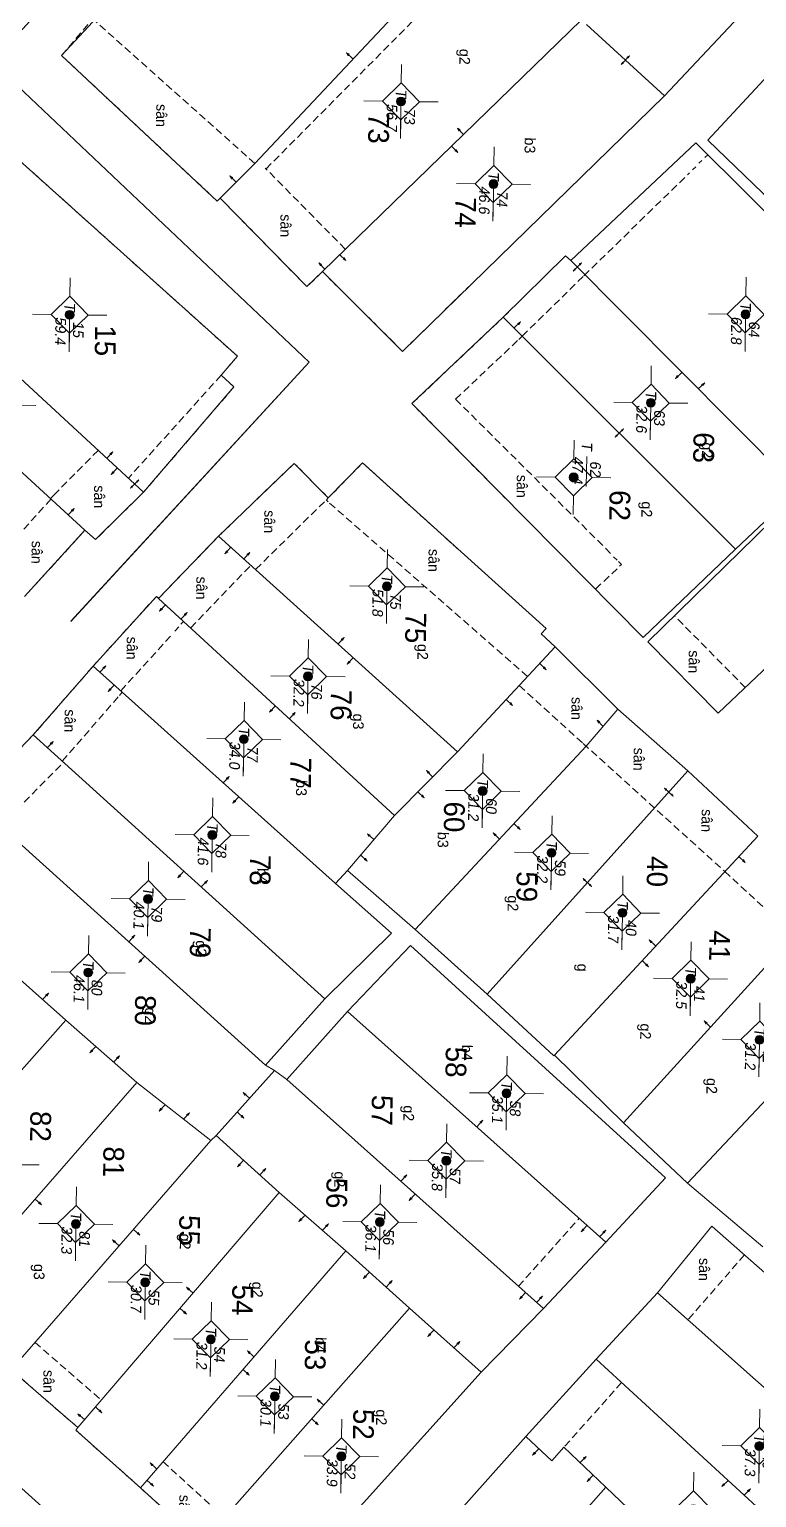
# Model space of a CAD drawing. Extents: x 601689 to 602595, y 1189742 to 1190763.
# Drawn here: x 602143.24 to 602167.77, y 1190524.76 to 1190574.29 of the extents above; entities that cross this region are included whole.
import ezdxf
from ezdxf.enums import TextEntityAlignment as Align

# ---------------------------------------------------------------- set-up
doc = ezdxf.new("R2010")
doc.units = 0
doc.header["$MEASUREMENT"] = 0
doc.linetypes.add('HIDDEN', pattern=[0.375, 0.25, -0.125])
for name, color, linetype in [('10', 250, 'Continuous'), ('11', 7, 'Continuous'), ('13', 7, 'Continuous'), ('14', 7, 'Continuous'), ('15', 7, 'Continuous'), ('16', 7, 'Continuous'), ('22', 7, 'Continuous'), ('53', 7, 'Continuous'), ('57', 7, 'Continuous')]:
    doc.layers.add(name, color=color, linetype=linetype)
doc.layers.get('0').off()
doc.styles.add('TXT', font='vnshx.shx')

# ---------------------------------------------------------------- blocks, each defined once
blk = doc.blocks.new('NH3R')
at = {"layer": '16', "color": 7, "linetype": 'Continuous', "lineweight": 0}
for p, q in [((0, 0), (0.297, -0.005)), ((0.297, -0.005), (0.186, 0.031)), ((0.297, -0.005), (0.189, -0.033))]:
    blk.add_line(p, q, dxfattribs=at)
blk = doc.blocks.new('NH3')
at = {"layer": '16', "color": 7, "linetype": 'Continuous', "lineweight": 0}
for p, q in [((-0.199, -0.002), (-0.113, 0.021)), ((0.197, -0.012), (0.107, 0.015)), ((-0.199, -0.002), (0.197, -0.012)), ((-0.199, -0.002), (-0.116, -0.035)), ((0.197, -0.012), (0.104, -0.027))]:
    blk.add_line(p, q, dxfattribs=at)
blk = doc.blocks.new('*M2219221922192219')
at = {"layer": '13', "color": 3, "linetype": 'Continuous', "lineweight": 0}
blk.add_line((602313.236, 1189829.083), (602314.256, 1189829.083), dxfattribs=at)
at = {"layer": '13', "color": 3, "linetype": 'Continuous', "lineweight": 0, "style": 'TXT', "oblique": 7.6055}
for s, p in [('46', (602313.386, 1189829.383)), ('37.3', (602313.236, 1189828.783))]:
    blk.add_text(s, height=0.36, dxfattribs=at).set_placement(p, align=Align.MIDDLE_LEFT)
blk.add_text('T', height=0.36, dxfattribs=at).set_placement((602313.039, 1189829.083), align=Align.MIDDLE_RIGHT)
blk = doc.blocks.new('*M2220222022202220')
at = {"layer": '13', "color": 3, "linetype": 'Continuous', "lineweight": 0}
blk.add_line((602299.534, 1189828.89), (602300.554, 1189828.89), dxfattribs=at)
at = {"layer": '13', "color": 3, "linetype": 'Continuous', "lineweight": 0, "style": 'TXT', "oblique": 7.6055}
blk.add_text('T', height=0.36, dxfattribs=at).set_placement((602299.337, 1189828.89), align=Align.MIDDLE_RIGHT)
for s, p in [('42', (602299.684, 1189829.19)), ('31.2', (602299.534, 1189828.59))]:
    blk.add_text(s, height=0.36, dxfattribs=at).set_placement(p, align=Align.MIDDLE_LEFT)
blk = doc.blocks.new('*M2223222322232223')
at = {"layer": '13', "color": 3, "linetype": 'Continuous', "lineweight": 0}
blk.add_line((602275.072, 1189828.065), (602276.092, 1189828.065), dxfattribs=at)
at = {"layer": '13', "color": 3, "linetype": 'Continuous', "lineweight": 0, "style": 'TXT', "oblique": 7.6055}
for s, p in [('64', (602275.222, 1189828.365)), ('62.8', (602275.072, 1189827.765))]:
    blk.add_text(s, height=0.36, dxfattribs=at).set_placement(p, align=Align.MIDDLE_LEFT)
blk.add_text('T', height=0.36, dxfattribs=at).set_placement((602274.875, 1189828.065), align=Align.MIDDLE_RIGHT)
blk = doc.blocks.new('*M2225222522252225')
at = {"layer": '13', "color": 3, "linetype": 'Continuous', "lineweight": 0}
blk.add_line((602297.506, 1189826.538), (602298.526, 1189826.538), dxfattribs=at)
at = {"layer": '13', "color": 3, "linetype": 'Continuous', "lineweight": 0, "style": 'TXT', "oblique": 7.6055}
for s, p in [('41', (602297.656, 1189826.838)), ('32.5', (602297.506, 1189826.238))]:
    blk.add_text(s, height=0.36, dxfattribs=at).set_placement(p, align=Align.MIDDLE_LEFT)
blk.add_text('T', height=0.36, dxfattribs=at).set_placement((602297.309, 1189826.538), align=Align.MIDDLE_RIGHT)
blk = doc.blocks.new('*M2228222822282228')
at = {"layer": '13', "color": 3, "linetype": 'Continuous', "lineweight": 0}
blk.add_line((602278.101, 1189824.913), (602279.121, 1189824.913), dxfattribs=at)
at = {"layer": '13', "color": 3, "linetype": 'Continuous', "lineweight": 0, "style": 'TXT', "oblique": 7.6055}
blk.add_text('T', height=0.36, dxfattribs=at).set_placement((602277.904, 1189824.913), align=Align.MIDDLE_RIGHT)
for s, p in [('63', (602278.251, 1189825.213)), ('32.6', (602278.101, 1189824.613))]:
    blk.add_text(s, height=0.36, dxfattribs=at).set_placement(p, align=Align.MIDDLE_LEFT)
blk = doc.blocks.new('*M2229222922292229')
at = {"layer": '13', "color": 3, "linetype": 'Continuous', "lineweight": 0}
blk.add_line((602295.316, 1189824.207), (602296.336, 1189824.207), dxfattribs=at)
at = {"layer": '13', "color": 3, "linetype": 'Continuous', "lineweight": 0, "style": 'TXT', "oblique": 7.6055}
for s, p in [('40', (602295.466, 1189824.507)), ('31.7', (602295.316, 1189823.907))]:
    blk.add_text(s, height=0.36, dxfattribs=at).set_placement(p, align=Align.MIDDLE_LEFT)
blk.add_text('T', height=0.36, dxfattribs=at).set_placement((602295.119, 1189824.207), align=Align.MIDDLE_RIGHT)
blk = doc.blocks.new('*M2232223222322232')
at = {"layer": '13', "color": 3, "linetype": 'Continuous', "lineweight": 0}
blk.add_line((602280.653, 1189822.35), (602281.673, 1189822.35), dxfattribs=at)
at = {"layer": '13', "color": 3, "linetype": 'Continuous', "lineweight": 0, "style": 'TXT', "oblique": 7.6055}
blk.add_text('T', height=0.36, dxfattribs=at).set_placement((602280.456, 1189822.35), align=Align.MIDDLE_RIGHT)
for s, p in [('62', (602280.803, 1189822.65)), ('47.4', (602280.653, 1189822.05))]:
    blk.add_text(s, height=0.36, dxfattribs=at).set_placement(p, align=Align.MIDDLE_LEFT)
blk = doc.blocks.new('*M2233223322332233')
at = {"layer": '13', "color": 3, "linetype": 'Continuous', "lineweight": 0}
blk.add_line((602293.329, 1189821.785), (602294.349, 1189821.785), dxfattribs=at)
at = {"layer": '13', "color": 3, "linetype": 'Continuous', "lineweight": 0, "style": 'TXT', "oblique": 7.6055}
for s, p in [('59', (602293.479, 1189822.085)), ('32.2', (602293.329, 1189821.485))]:
    blk.add_text(s, height=0.36, dxfattribs=at).set_placement(p, align=Align.MIDDLE_LEFT)
blk.add_text('T', height=0.36, dxfattribs=at).set_placement((602293.132, 1189821.785), align=Align.MIDDLE_RIGHT)
blk = doc.blocks.new('*M2235223522352235')
at = {"layer": '13', "color": 3, "linetype": 'Continuous', "lineweight": 0}
blk.add_line((602301.459, 1189820.387), (602302.479, 1189820.387), dxfattribs=at)
at = {"layer": '13', "color": 3, "linetype": 'Continuous', "lineweight": 0, "style": 'TXT', "oblique": 7.6055}
blk.add_text('T', height=0.36, dxfattribs=at).set_placement((602301.262, 1189820.387), align=Align.MIDDLE_RIGHT)
for s, p in [('58', (602301.609, 1189820.687)), ('35.1', (602301.459, 1189820.087))]:
    blk.add_text(s, height=0.36, dxfattribs=at).set_placement(p, align=Align.MIDDLE_LEFT)
blk = doc.blocks.new('*M2236223622362236')
at = {"layer": '13', "color": 3, "linetype": 'Continuous', "lineweight": 0}
blk.add_line((602270.799, 1189819.502), (602271.819, 1189819.502), dxfattribs=at)
at = {"layer": '13', "color": 3, "linetype": 'Continuous', "lineweight": 0, "style": 'TXT', "oblique": 7.6055}
blk.add_text('T', height=0.36, dxfattribs=at).set_placement((602270.602, 1189819.502), align=Align.MIDDLE_RIGHT)
for s, p in [('74', (602270.949, 1189819.802)), ('46.6', (602270.799, 1189819.202))]:
    blk.add_text(s, height=0.36, dxfattribs=at).set_placement(p, align=Align.MIDDLE_LEFT)
blk = doc.blocks.new('*M2237223722372237')
at = {"layer": '13', "color": 3, "linetype": 'Continuous', "lineweight": 0}
blk.add_line((602291.273, 1189819.433), (602292.293, 1189819.433), dxfattribs=at)
at = {"layer": '13', "color": 3, "linetype": 'Continuous', "lineweight": 0, "style": 'TXT', "oblique": 7.6055}
blk.add_text('T', height=0.36, dxfattribs=at).set_placement((602291.076, 1189819.433), align=Align.MIDDLE_RIGHT)
for s, p in [('60', (602291.423, 1189819.733)), ('31.2', (602291.273, 1189819.133))]:
    blk.add_text(s, height=0.36, dxfattribs=at).set_placement(p, align=Align.MIDDLE_LEFT)
blk = doc.blocks.new('*M2241224122412241')
at = {"layer": '13', "color": 3, "linetype": 'Continuous', "lineweight": 0}
blk.add_line((602303.764, 1189818.389), (602304.784, 1189818.389), dxfattribs=at)
at = {"layer": '13', "color": 3, "linetype": 'Continuous', "lineweight": 0, "style": 'TXT', "oblique": 7.6055}
blk.add_text('T', height=0.36, dxfattribs=at).set_placement((602303.567, 1189818.389), align=Align.MIDDLE_RIGHT)
for s, p in [('57', (602303.914, 1189818.689)), ('35.8', (602303.764, 1189818.089))]:
    blk.add_text(s, height=0.36, dxfattribs=at).set_placement(p, align=Align.MIDDLE_LEFT)
blk = doc.blocks.new('*M2242224222422242')
at = {"layer": '13', "color": 3, "linetype": 'Continuous', "lineweight": 0}
blk.add_line((602268.06, 1189816.34), (602269.08, 1189816.34), dxfattribs=at)
at = {"layer": '13', "color": 3, "linetype": 'Continuous', "lineweight": 0, "style": 'TXT', "oblique": 7.6055}
for s, p in [('73', (602268.21, 1189816.64)), ('56.7', (602268.06, 1189816.04))]:
    blk.add_text(s, height=0.36, dxfattribs=at).set_placement(p, align=Align.MIDDLE_LEFT)
blk.add_text('T', height=0.36, dxfattribs=at).set_placement((602267.863, 1189816.34), align=Align.MIDDLE_RIGHT)
blk = doc.blocks.new('*M2243224322432243')
at = {"layer": '13', "color": 3, "linetype": 'Continuous', "lineweight": 0}
blk.add_line((602305.862, 1189816.176), (602306.882, 1189816.176), dxfattribs=at)
at = {"layer": '13', "color": 3, "linetype": 'Continuous', "lineweight": 0, "style": 'TXT', "oblique": 7.6055}
for s, p in [('56', (602306.012, 1189816.476)), ('36.1', (602305.862, 1189815.876))]:
    blk.add_text(s, height=0.36, dxfattribs=at).set_placement(p, align=Align.MIDDLE_LEFT)
blk.add_text('T', height=0.36, dxfattribs=at).set_placement((602305.665, 1189816.176), align=Align.MIDDLE_RIGHT)
blk = doc.blocks.new('*M2244224422442244')
at = {"layer": '13', "color": 3, "linetype": 'Continuous', "lineweight": 0}
blk.add_line((602284.423, 1189816.103), (602285.443, 1189816.103), dxfattribs=at)
at = {"layer": '13', "color": 3, "linetype": 'Continuous', "lineweight": 0, "style": 'TXT', "oblique": 7.6055}
for s, p in [('75', (602284.573, 1189816.403)), ('51.8', (602284.423, 1189815.803))]:
    blk.add_text(s, height=0.36, dxfattribs=at).set_placement(p, align=Align.MIDDLE_LEFT)
blk.add_text('T', height=0.36, dxfattribs=at).set_placement((602284.226, 1189816.103), align=Align.MIDDLE_RIGHT)
blk = doc.blocks.new('*M2245224522452245')
at = {"layer": '13', "color": 3, "linetype": 'Continuous', "lineweight": 0}
blk.add_line((602313.783, 1189814.992), (602314.803, 1189814.992), dxfattribs=at)
at = {"layer": '13', "color": 3, "linetype": 'Continuous', "lineweight": 0, "style": 'TXT', "oblique": 7.6055}
blk.add_text('T', height=0.36, dxfattribs=at).set_placement((602313.586, 1189814.992), align=Align.MIDDLE_RIGHT)
for s, p in [('52', (602313.933, 1189815.292)), ('33.9', (602313.783, 1189814.692))]:
    blk.add_text(s, height=0.36, dxfattribs=at).set_placement(p, align=Align.MIDDLE_LEFT)
blk = doc.blocks.new('*M2246224622462246')
at = {"layer": '13', "color": 3, "linetype": 'Continuous', "lineweight": 0}
blk.add_line((602287.496, 1189813.486), (602288.516, 1189813.486), dxfattribs=at)
at = {"layer": '13', "color": 3, "linetype": 'Continuous', "lineweight": 0, "style": 'TXT', "oblique": 7.6055}
blk.add_text('T', height=0.36, dxfattribs=at).set_placement((602287.299, 1189813.486), align=Align.MIDDLE_RIGHT)
for s, p in [('76', (602287.646, 1189813.786)), ('32.2', (602287.496, 1189813.186))]:
    blk.add_text(s, height=0.36, dxfattribs=at).set_placement(p, align=Align.MIDDLE_LEFT)
blk = doc.blocks.new('*M2247224722472247')
at = {"layer": '13', "color": 3, "linetype": 'Continuous', "lineweight": 0}
blk.add_line((602311.797, 1189812.721), (602312.817, 1189812.721), dxfattribs=at)
at = {"layer": '13', "color": 3, "linetype": 'Continuous', "lineweight": 0, "style": 'TXT', "oblique": 7.6055}
for s, p in [('53', (602311.947, 1189813.021)), ('30.1', (602311.797, 1189812.421))]:
    blk.add_text(s, height=0.36, dxfattribs=at).set_placement(p, align=Align.MIDDLE_LEFT)
blk.add_text('T', height=0.36, dxfattribs=at).set_placement((602311.6, 1189812.721), align=Align.MIDDLE_RIGHT)
blk = doc.blocks.new('*M2249224922492249')
at = {"layer": '13', "color": 3, "linetype": 'Continuous', "lineweight": 0}
blk.add_line((602289.645, 1189811.353), (602290.665, 1189811.353), dxfattribs=at)
at = {"layer": '13', "color": 3, "linetype": 'Continuous', "lineweight": 0, "style": 'TXT', "oblique": 7.6055}
for s, p in [('77', (602289.795, 1189811.653)), ('34.0', (602289.645, 1189811.053))]:
    blk.add_text(s, height=0.36, dxfattribs=at).set_placement(p, align=Align.MIDDLE_LEFT)
blk.add_text('T', height=0.36, dxfattribs=at).set_placement((602289.448, 1189811.353), align=Align.MIDDLE_RIGHT)
blk = doc.blocks.new('*M2250225022502250')
at = {"layer": '13', "color": 3, "linetype": 'Continuous', "lineweight": 0}
blk.add_line((602309.902, 1189810.534), (602310.922, 1189810.534), dxfattribs=at)
at = {"layer": '13', "color": 3, "linetype": 'Continuous', "lineweight": 0, "style": 'TXT', "oblique": 7.6055}
blk.add_text('T', height=0.36, dxfattribs=at).set_placement((602309.705, 1189810.534), align=Align.MIDDLE_RIGHT)
for s, p in [('54', (602310.052, 1189810.834)), ('31.2', (602309.902, 1189810.234))]:
    blk.add_text(s, height=0.36, dxfattribs=at).set_placement(p, align=Align.MIDDLE_LEFT)
blk = doc.blocks.new('*M2251225122512251')
at = {"layer": '13', "color": 3, "linetype": 'Continuous', "lineweight": 0}
blk.add_line((602292.892, 1189810.335), (602293.912, 1189810.335), dxfattribs=at)
at = {"layer": '13', "color": 3, "linetype": 'Continuous', "lineweight": 0, "style": 'TXT', "oblique": 7.6055}
for s, p in [('78', (602293.042, 1189810.635)), ('41.6', (602292.892, 1189810.035))]:
    blk.add_text(s, height=0.36, dxfattribs=at).set_placement(p, align=Align.MIDDLE_LEFT)
blk.add_text('T', height=0.36, dxfattribs=at).set_placement((602292.695, 1189810.335), align=Align.MIDDLE_RIGHT)
blk = doc.blocks.new('*M2252225222522252')
at = {"layer": '13', "color": 3, "linetype": 'Continuous', "lineweight": 0}
blk.add_line((602308.014, 1189808.293), (602309.034, 1189808.293), dxfattribs=at)
at = {"layer": '13', "color": 3, "linetype": 'Continuous', "lineweight": 0, "style": 'TXT', "oblique": 7.6055}
for s, p in [('55', (602308.164, 1189808.593)), ('30.7', (602308.014, 1189807.993))]:
    blk.add_text(s, height=0.36, dxfattribs=at).set_placement(p, align=Align.MIDDLE_LEFT)
blk.add_text('T', height=0.36, dxfattribs=at).set_placement((602307.817, 1189808.293), align=Align.MIDDLE_RIGHT)
blk = doc.blocks.new('*M2253225322532253')
at = {"layer": '13', "color": 3, "linetype": 'Continuous', "lineweight": 0}
blk.add_line((602295.083, 1189808.202), (602296.103, 1189808.202), dxfattribs=at)
at = {"layer": '13', "color": 3, "linetype": 'Continuous', "lineweight": 0, "style": 'TXT', "oblique": 7.6055}
for s, p in [('79', (602295.233, 1189808.502)), ('40.1', (602295.083, 1189807.902))]:
    blk.add_text(s, height=0.36, dxfattribs=at).set_placement(p, align=Align.MIDDLE_LEFT)
blk.add_text('T', height=0.36, dxfattribs=at).set_placement((602294.886, 1189808.202), align=Align.MIDDLE_RIGHT)
blk = doc.blocks.new('*M2254225422542254')
at = {"layer": '13', "color": 3, "linetype": 'Continuous', "lineweight": 0}
blk.add_line((602297.59, 1189806.219), (602298.61, 1189806.219), dxfattribs=at)
at = {"layer": '13', "color": 3, "linetype": 'Continuous', "lineweight": 0, "style": 'TXT', "oblique": 7.6055}
for s, p in [('80', (602297.74, 1189806.519)), ('46.1', (602297.59, 1189805.919))]:
    blk.add_text(s, height=0.36, dxfattribs=at).set_placement(p, align=Align.MIDDLE_LEFT)
blk.add_text('T', height=0.36, dxfattribs=at).set_placement((602297.393, 1189806.219), align=Align.MIDDLE_RIGHT)
blk = doc.blocks.new('*M2255225522552255')
at = {"layer": '13', "color": 3, "linetype": 'Continuous', "lineweight": 0}
blk.add_line((602306.076, 1189805.926), (602307.096, 1189805.926), dxfattribs=at)
at = {"layer": '13', "color": 3, "linetype": 'Continuous', "lineweight": 0, "style": 'TXT', "oblique": 7.6055}
for s, p in [('81', (602306.226, 1189806.226)), ('32.3', (602306.076, 1189805.626))]:
    blk.add_text(s, height=0.36, dxfattribs=at).set_placement(p, align=Align.MIDDLE_LEFT)
blk.add_text('T', height=0.36, dxfattribs=at).set_placement((602305.879, 1189805.926), align=Align.MIDDLE_RIGHT)
blk = doc.blocks.new('CENTRD')
at = {"layer": '11', "linetype": 'Continuous', "lineweight": 0}
h = blk.add_hatch(color=2, dxfattribs=at)
edge = h.paths.add_edge_path()
edge.add_arc((0, 0), 0.15, 0, 360)
at = {"layer": '11', "color": 2, "linetype": 'Continuous', "lineweight": 0}
for p, q in [((0, 1.25), (0, 0.625)), ((0, 0.625), (-0.625, 0)), ((0.625, 0), (0, 0.625)), ((-0.625, 0), (-1.25, 0)), ((-0.625, 0), (0, -0.625)), ((0, -0.625), (0.625, 0)), ((1.25, 0), (0.625, 0)), ((0, -0.625), (0, -1.25))]:
    blk.add_line(p, q, dxfattribs=at)
blk.add_circle((0, 0), 0.15, dxfattribs=at)
blk = doc.blocks.new('B')
at = {"color": 7, "linetype": 'Continuous', "lineweight": 0}
for p, q in [((0.8, 2.62), (0.801, 5.6)), ((0.62, 2.441), (0.96, 2.78)), ((0.62, -0.969), (0.96, -0.63)), ((0.8, -4.05), (0.8, -0.81))]:
    blk.add_line(p, q, dxfattribs=at)
for points in [[(0.801, 5.6), (0.53, 5.331), (0.8, 10.21), (1.04, 4.83), (0.801, 5.6)], [(0.8, -4.05), (0.531, -4.309), (0.53, -9.429)], [(0.8, -4.05), (1.04, -4.569), (1.04, -10.289)], [(0.53, -7.289), (0.8, -6.95), (1.04, -8.139)]]:
    blk.add_lwpolyline(points, dxfattribs=at)
for points in [[(0.801, 5.6), (0.8, 10.21), (1.04, 4.83)], [(0.8, -4.05), (0.8, -6.95), (1.04, -4.569), (1.04, -8.139)]]:
    blk.add_solid(points, dxfattribs=at)
at = {"color": 7, "linetype": 'Continuous', "lineweight": 0, "style": 'TXT'}
blk.add_text('B', height=1.815, rotation=360, dxfattribs=at).set_placement((0, 0))
blk = doc.blocks.new('*M2262226222622262')
at = {"layer": '13', "color": 3, "linetype": 'Continuous', "lineweight": 0}
blk.add_line((602275.417, 1189805.272), (602276.437, 1189805.272), dxfattribs=at)
at = {"layer": '13', "color": 3, "linetype": 'Continuous', "lineweight": 0, "style": 'TXT', "oblique": 7.6055}
for s, p in [('15', (602275.567, 1189805.572)), ('59.4', (602275.417, 1189804.972))]:
    blk.add_text(s, height=0.36, dxfattribs=at).set_placement(p, align=Align.MIDDLE_LEFT)
blk.add_text('T', height=0.36, dxfattribs=at).set_placement((602275.22, 1189805.272), align=Align.MIDDLE_RIGHT)

msp = doc.modelspace()

# ---------------------------------------------------------------- linework, layer by layer
at = {"layer": '10', "color": 7, "linetype": 'Continuous', "lineweight": 0}
for p, q in [((602153.124, 1190566.115), (602161.861, 1190574.606)), ((602164.666, 1190572.047), (602162.029, 1190574.453)), ((602161.499, 1190566.49), (602169.174, 1190558.764)), ((602147.092, 1190558.678), (602138.945, 1190566.19)), ((602145.115, 1190557.394), (602137.321, 1190564.531)), ((602159.224, 1190564.581), (602167.057, 1190556.754)), ((602167.057, 1190556.754), (602169.174, 1190558.764)), ((602145.115, 1190557.394), (602143.073, 1190555.153)), ((602149.621, 1190557.193), (602147.592, 1190555.09)), ((602149.621, 1190557.193), (602157.683, 1190549.922)), ((602147.592, 1190555.09), (602155.553, 1190547.771)), ((602160.971, 1190553.457), (602157.683, 1190549.922)), ((602160.971, 1190553.457), (602163.092, 1190551.358)), ((602145.391, 1190552.811), (602143.369, 1190550.488)), ((602145.391, 1190552.811), (602153.562, 1190545.478)), ((602163.092, 1190551.358), (602165.454, 1190549.275)), ((602143.369, 1190550.488), (602153.208, 1190541.582)), ((602157.683, 1190549.922), (602155.553, 1190547.771)), ((602165.454, 1190549.275), (602158.68, 1190541.748)), ((602165.454, 1190549.275), (602167.804, 1190547.073)), ((602141.348, 1190548.246), (602151.207, 1190539.35)), ((602155.553, 1190547.771), (602153.967, 1190545.912)), ((602160.952, 1190539.686), (602167.804, 1190547.073)), ((602153.967, 1190545.912), (602153.562, 1190545.478)), ((602156.25, 1190543.921), (602153.967, 1190545.912)), ((602170.135, 1190544.951), (602163.281, 1190537.404)), ((602156.25, 1190543.921), (602158.68, 1190541.748)), ((602142.214, 1190542.864), (602144.468, 1190540.872)), ((602165.433, 1190535.365), (602172.446, 1190542.829)), ((602153.208, 1190541.582), (602151.207, 1190539.35)), ((602151.92, 1190538.87), (602153.972, 1190541.162)), ((602162.686, 1190533.383), (602153.972, 1190541.162)), ((602137.774, 1190533.333), (602144.468, 1190540.872)), ((602144.468, 1190540.872), (602146.859, 1190538.76)), ((602163.281, 1190537.404), (602160.952, 1190539.686)), ((602151.505, 1190539.165), (602149.545, 1190536.973)), ((602151.207, 1190539.35), (602151.505, 1190539.165)), ((602151.505, 1190539.165), (602151.92, 1190538.87)), ((602146.859, 1190538.76), (602140.255, 1190531.19)), ((602149.362, 1190536.805), (602146.859, 1190538.76)), ((602160.575, 1190531.141), (602151.92, 1190538.87)), ((602163.281, 1190537.404), (602165.433, 1190535.365)), ((602142.626, 1190529.077), (602149.362, 1190536.805)), ((602149.545, 1190536.973), (602149.362, 1190536.805)), ((602151.668, 1190535.054), (602149.545, 1190536.973)), ((602165.433, 1190535.365), (602167.974, 1190533.22)), ((602144.869, 1190527.127), (602151.668, 1190535.054)), ((602153.912, 1190533.092), (602151.668, 1190535.054)), ((602162.686, 1190533.383), (602160.575, 1190531.141)), ((602146.982, 1190525.097), (602153.912, 1190533.092)), ((602156.055, 1190531.153), (602153.912, 1190533.092)), ((602162.352, 1190529.436), (602164.43, 1190531.674)), ((602164.43, 1190531.674), (602173.369, 1190523.714)), ((602149.046, 1190523.218), (602156.055, 1190531.153)), ((602158.476, 1190528.989), (602156.055, 1190531.153)), ((602160.575, 1190531.141), (602158.476, 1190528.989)), ((602159.985, 1190526.819), (602162.352, 1190529.436)), ((602162.352, 1190529.436), (602171.27, 1190521.244)), ((602144.869, 1190527.127), (602142.626, 1190529.077)), ((602149.046, 1190523.218), (602146.982, 1190525.097)), ((602155.734, 1190517.247), (602162.683, 1190525.112)), ((602162.683, 1190525.112), (602164.894, 1190523.011))]:
    msp.add_line(p, q, dxfattribs=at)
for points in [[(602171.827, 1190585.159), (602174.572, 1190582.582), (602164.666, 1190572.047)], [(602149.678, 1190568.592), (602149.576, 1190568.494), (602144.324, 1190573.406), (602152.931, 1190582.668)], [(602169.521, 1190567.28), (602166.126, 1190570.546), (602169.323, 1190574.003), (602169.254, 1190574.074), (602176.043, 1190581.232), (602179.508, 1190577.994)], [(602149.678, 1190568.592), (602150.844, 1190569.766), (602157.461, 1190576.816), (602158.257, 1190577.956)], [(602153.124, 1190566.115), (602155.827, 1190563.427), (602164.666, 1190572.047)], [(602161.499, 1190566.49), (602165.715, 1190570.462), (602169.216, 1190566.984)], [(602138.945, 1190566.19), (602142.589, 1190570.149), (602150.255, 1190563.264), (602149.706, 1190562.622), (602150.14, 1190562.226), (602147.092, 1190558.678)], [(602153.124, 1190566.115), (602152.598, 1190565.612), (602149.678, 1190568.592)], [(602159.224, 1190564.581), (602161.322, 1190566.653), (602161.499, 1190566.49)], [(602167.057, 1190556.754), (602163.945, 1190553.775), (602156.144, 1190561.663), (602159.224, 1190564.581)], [(602173.45, 1190562.776), (602164.104, 1190553.624), (602166.47, 1190551.221), (602176.126, 1190560.379)], [(602149.621, 1190557.193), (602152.175, 1190559.648), (602153.319, 1190558.482), (602154.476, 1190559.666), (602160.669, 1190554.081), (602160.497, 1190553.893), (602160.971, 1190553.457)], [(602147.092, 1190558.678), (602145.47, 1190557.079), (602145.115, 1190557.394)], [(602147.592, 1190555.09), (602147.524, 1190555.161), (602145.391, 1190552.811)], [(602163.092, 1190551.358), (602162.016, 1190550.112), (602156.25, 1190543.921)], [(602143.369, 1190550.488), (602141.279, 1190548.307), (602141.348, 1190548.246)], [(602153.562, 1190545.478), (602155.448, 1190543.802), (602153.208, 1190541.582)], [(602153.972, 1190541.162), (602156.092, 1190543.383), (602164.695, 1190535.545), (602162.686, 1190533.383)], [(602160.952, 1190539.686), (602160.932, 1190539.667), (602158.68, 1190541.748)], [(602164.43, 1190531.674), (602166.253, 1190533.923), (602175.285, 1190525.969), (602173.369, 1190523.714)], [(602158.476, 1190528.989), (602152.575, 1190522.44), (602151.477, 1190521.065), (602149.046, 1190523.218)], [(602144.869, 1190527.127), (602144.808, 1190527.036), (602146.982, 1190525.097)], [(602155.734, 1190517.247), (602153.314, 1190519.38), (602154.4, 1190520.545), (602159.985, 1190526.819)], [(602159.985, 1190526.819), (602160.865, 1190526.006), (602161.271, 1190526.461), (602162.683, 1190525.112)]]:
    msp.add_lwpolyline(points, dxfattribs=at)
at = {"layer": '14', "color": 6, "linetype": 'HIDDEN', "lineweight": 0}
for p, q in [((602150.844, 1190569.766), (602145.421, 1190574.601)), ((602151.221, 1190569.581), (602156.353, 1190574.751)), ((602165.825, 1190569.771), (602165.926, 1190569.869)), ((602166.027, 1190569.968), (602166.119, 1190570.057)), ((602153.894, 1190566.875), (602151.192, 1190569.611)), ((602161.943, 1190565.974), (602165.501, 1190569.445)), ((602165.602, 1190569.544), (602165.714, 1190569.652)), ((602159.864, 1190563.943), (602161.943, 1190565.974)), ((602159.744, 1190563.824), (602159.864, 1190563.943)), ((602157.615, 1190561.813), (602159.744, 1190563.824)), ((602149.706, 1190562.622), (602146.68, 1190559.263)), ((602157.615, 1190561.813), (602162.854, 1190556.601)), ((602145.561, 1190560.088), (602144.061, 1190558.579)), ((602146.68, 1190559.263), (602146.578, 1190559.154)), ((602143.969, 1190558.45), (602142.526, 1190556.84)), ((602144.061, 1190558.579), (602143.949, 1190558.46)), ((602153.269, 1190558.433), (602153.319, 1190558.482)), ((602150.876, 1190556.075), (602153.269, 1190558.433)), ((602153.317, 1190558.352), (602153.248, 1190558.413)), ((602160.038, 1190552.459), (602153.317, 1190558.352)), ((602162.943, 1190556.5), (602163.061, 1190556.388)), ((602148.679, 1190554.095), (602150.708, 1190556.208)), ((602162.338, 1190555.408), (602163.149, 1190556.177)), ((602167.393, 1190552.078), (602165.006, 1190554.501)), ((602148.148, 1190553.993), (602148.28, 1190554.131)), ((602148.351, 1190554.22), (602148.442, 1190554.319)), ((602146.32, 1190551.977), (602148.086, 1190553.914)), ((602159.763, 1190552.153), (602161.916, 1190550.203)), ((602144.347, 1190549.604), (602146.278, 1190551.818)), ((602146.278, 1190551.818), (602146.369, 1190551.926)), ((602161.916, 1190550.203), (602166.688, 1190545.888)), ((602142.278, 1190547.422), (602144.387, 1190549.564)), ((602159.735, 1190531.892), (602161.786, 1190534.185)), ((602167.36, 1190532.948), (602165.42, 1190530.725)), ((602143.429, 1190529.996), (602145.662, 1190528.055)), ((602163.211, 1190528.644), (602161.271, 1190526.461)), ((602147.744, 1190525.977), (602149.818, 1190524.088))]:
    msp.add_line(p, q, dxfattribs=at)
for points in [[(602163.149, 1190556.177), (602163.209, 1190556.236), (602163.11, 1190556.338)], [(602166.688, 1190545.888), (602169.028, 1190543.726), (602171.349, 1190541.594)]]:
    msp.add_lwpolyline(points, dxfattribs=at)
at = {"layer": '22', "color": 7, "linetype": 'HIDDEN', "lineweight": 0}
for p, q in [((602149.576, 1190568.494), (602144.324, 1190573.406)), ((602150.255, 1190563.264), (602142.589, 1190570.149)), ((602149.576, 1190568.494), (602149.678, 1190568.592)), ((602152.598, 1190565.612), (602149.678, 1190568.592)), ((602153.124, 1190566.115), (602152.598, 1190565.612)), ((602155.827, 1190563.427), (602153.124, 1190566.115)), ((602155.827, 1190563.427), (602158.351, 1190565.893)), ((602156.144, 1190561.663), (602159.224, 1190564.581)), ((602159.224, 1190564.581), (602159.396, 1190564.749)), ((602150.255, 1190563.264), (602149.706, 1190562.622)), ((602150.14, 1190562.226), (602149.706, 1190562.622)), ((602150.14, 1190562.226), (602147.092, 1190558.678)), ((602159.29, 1190558.479), (602156.144, 1190561.663)), ((602152.175, 1190559.648), (602149.621, 1190557.193)), ((602153.319, 1190558.482), (602152.175, 1190559.648)), ((602154.476, 1190559.666), (602153.319, 1190558.482)), ((602154.476, 1190559.666), (602157.725, 1190556.731)), ((602147.092, 1190558.678), (602145.47, 1190557.079)), ((602145.115, 1190557.394), (602143.073, 1190555.153)), ((602145.47, 1190557.079), (602145.115, 1190557.394)), ((602149.621, 1190557.193), (602147.603, 1190555.1)), ((602147.524, 1190555.161), (602145.391, 1190552.811)), ((602147.603, 1190555.1), (602147.524, 1190555.161)), ((602145.391, 1190552.811), (602143.369, 1190550.488)), ((602143.369, 1190550.488), (602141.279, 1190548.307)), ((602144.869, 1190527.127), (602142.626, 1190529.077)), ((602144.869, 1190527.127), (602144.808, 1190527.036)), ((602146.982, 1190525.097), (602144.808, 1190527.036)), ((602149.046, 1190523.218), (602146.982, 1190525.097))]:
    msp.add_line(p, q, dxfattribs=at)
msp.add_lwpolyline([(602144.324, 1190573.406), (602152.526, 1190583.044), (602162.341, 1190593.6)], dxfattribs=at)
at = {"layer": '57', "color": 172, "linetype": 'Continuous', "lineweight": 0}
for points in [[(602153.179, 1190585.485), (602141.981, 1190573.178), (602152.673, 1190563.061), (602144.632, 1190554.311)], [(602151.769, 1190583.924), (602141.981, 1190573.178), (602152.673, 1190563.061), (602144.642, 1190554.321)], [(602142.257, 1190551.813), (602129.132, 1190537.532), (602154.796, 1190514.439)], [(602133.679, 1190542.481), (602129.132, 1190537.532), (602154.796, 1190514.439)]]:
    msp.add_lwpolyline(points, dxfattribs=at)

# ---------------------------------------------------------------- block references
at = {"color": 7, "linetype": 'Continuous', "lineweight": 0, "rotation": 269.214199256255}
msp.add_blockref('B', (602156.067, 1190540.043), dxfattribs=at)
at = {"layer": '11', "color": 2, "linetype": 'Continuous', "lineweight": 0, "rotation": 269.1680420500809}
for p in [(602155.773, 1190571.856), (602158.895, 1190569.071), (602144.599, 1190564.66), (602167.395, 1190564.674), (602164.199, 1190561.692), (602142.207, 1190561.62), (602161.599, 1190559.177), (602155.298, 1190555.498), (602152.637, 1190552.463), (602150.473, 1190550.346), (602158.528, 1190548.6), (602149.408, 1190547.114), (602160.85, 1190546.511), (602147.243, 1190544.954), (602163.243, 1190544.489), (602145.224, 1190542.476), (602165.542, 1190542.265), (602167.864, 1190540.203), (602159.334, 1190538.402), (602142.316, 1190536.001), (602157.303, 1190536.126), (602144.808, 1190533.995), (602155.06, 1190534.06), (602147.147, 1190532.023), (602149.36, 1190530.103), (602151.519, 1190528.176), (602167.858, 1190526.5), (602153.761, 1190526.157), (602165.632, 1190524.368)]:
    msp.add_blockref('CENTRD', p, dxfattribs=at)
at = {"layer": '13', "color": 3, "linetype": 'Continuous', "lineweight": 0, "rotation": 269.1680420500809}
for name, p in [('*M2242224222422242', (-578790.27, 1810052.359)), ('*M2236223622362236', (-578790.27, 1810052.359)), ('*M2262226222622262', (-578790.27, 1810052.359)), ('*M2223222322232223', (-578790.27, 1810052.359)), ('*M2228222822282228', (-578790.27, 1810052.359)), ('*M2232223222322232', (-578789.829, 1810053.14)), ('*M2244224422442244', (-578790.27, 1810052.359)), ('*M2246224622462246', (-578790.27, 1810052.359)), ('*M2249224922492249', (-578790.27, 1810052.359)), ('*M2237223722372237', (-578790.27, 1810052.359)), ('*M2251225122512251', (-578790.27, 1810052.359)), ('*M2233223322332233', (-578790.27, 1810052.359)), ('*M2253225322532253', (-578790.27, 1810052.359)), ('*M2229222922292229', (-578790.27, 1810052.359)), ('*M2254225422542254', (-578790.27, 1810052.359)), ('*M2225222522252225', (-578790.27, 1810052.359)), ('*M2220222022202220', (-578790.27, 1810052.359)), ('*M2235223522352235', (-578790.27, 1810052.359)), ('*M2241224122412241', (-578790.27, 1810052.359)), ('*M2255225522552255', (-578790.27, 1810052.359)), ('*M2243224322432243', (-578790.27, 1810052.359)), ('*M2252225222522252', (-578790.27, 1810052.359)), ('*M2250225022502250', (-578790.27, 1810052.359)), ('*M2247224722472247', (-578790.27, 1810052.359)), ('*M2219221922192219', (-578790.27, 1810052.359)), ('*M2245224522452245', (-578790.27, 1810052.359))]:
    msp.add_blockref(name, p, dxfattribs=at)
at = {"layer": '16', "color": 7, "linetype": 'Continuous', "lineweight": 0}
for p, xscale, yscale, rotation in [((602154.152, 1190573.292), 1.000001027100203, 1.000001027100203, 136.8183286441179), ((602157.878, 1190570.74), 0.9999983716190568, 0.9999983716190568, 134.1387997902992), ((602157.472, 1190570.345), 1.000001027100203, 1.000001027100203, 316.8183286441179), ((602150.216, 1190569.135), 1.000001027100203, 1.000001027100203, 136.8183286441179), ((602153.205, 1190566.194), 0.9999983716190568, 0.9999983716190568, 134.1387997902992), ((602153.703, 1190566.697), 1.000001027100203, 1.000001027100203, 316.8183286441179), ((602159.588, 1190564.216), 0.9999988285799384, 0.9999988285799384, 44.32764831712427), ((602165.801, 1190562.161), 0.9999988285799384, 0.9999988285799384, 44.32764831712427), ((602144.551, 1190557.912), 1.00000106673873, 1.00000106673873, 47.51770778142407), ((602150.037, 1190556.817), 0.999997889840442, 0.999997889840442, 227.3759915296011), ((602150.471, 1190556.43), 0.9999982360388844, 0.9999982360388844, 47.94321355407329), ((602147.829, 1190554.876), 0.999997889840442, 0.999997889840442, 227.3759915296011), ((602148.354, 1190554.4), 0.9999982360388844, 0.9999982360388844, 47.94321355407329), ((602153.652, 1190553.557), 0.9999982360388844, 0.9999982360388844, 47.94321355407329), ((602154.166, 1190553.09), 0.999997889840442, 0.999997889840442, 227.3759915296011), ((602145.618, 1190552.607), 0.9999982360388844, 0.9999982360388844, 47.94321355407329), ((602160.453, 1190552.894), 0.999997965691641, 0.999997965691641, 317.0642600412951), ((602146.103, 1190552.17), 0.999997889840442, 0.999997889840442, 227.3759915296011), ((602159.326, 1190551.689), 0.999997965691641, 0.999997965691641, 317.0642600412951), ((602151.543, 1190551.466), 0.999997889840442, 0.999997889840442, 227.3759915296011), ((602152.007, 1190551.029), 0.9999982360388844, 0.9999982360388844, 47.94321355407329), ((602162.594, 1190550.775), 0.9999988962344608, 0.9999988962344608, 135.2800717434305), ((602143.844, 1190550.051), 0.9999982360388844, 0.9999982360388844, 47.94321355407329), ((602149.777, 1190548.87), 0.9999982360388844, 0.9999982360388844, 47.94321355407329), ((602156.841, 1190549.073), 0.9999988962344608, 0.9999988962344608, 135.2800717434305), ((602156.344, 1190548.57), 0.999997965691641, 0.999997965691641, 317.0642600412951), ((602150.302, 1190548.403), 0.999997889840442, 0.999997889840442, 227.3759915296011), ((602159.092, 1190546.972), 0.9999988962344608, 0.9999988962344608, 135.2800717434305), ((602159.58, 1190547.505), 0.999997965691641, 0.999997965691641, 317.0642600412951), ((602154.415, 1190546.436), 0.999997965691641, 0.999997965691641, 317.0642600412951), ((602148.447, 1190545.888), 0.999997889840442, 0.999997889840442, 227.3759915296011), ((602149.039, 1190545.36), 0.9999982360388844, 0.9999982360388844, 47.94321355407329), ((602146.594, 1190543.513), 0.9999982360388844, 0.9999982360388844, 47.94321355407329), ((602164.363, 1190543.369), 1.000002077509734, 1.000002077509734, 137.2250139117936), ((602147.137, 1190543.026), 0.999997889840442, 0.999997889840442, 227.3759915296011), ((602143.687, 1190541.563), 0.9999982360388844, 0.9999982360388844, 47.94321355407329), ((602166.216, 1190540.634), 1.000002077509734, 1.000002077509734, 137.2250139117936), ((602145.486, 1190539.978), 0.999997889840442, 0.999997889840442, 227.3759915296011), ((602146.078, 1190539.45), 0.9999982360388844, 0.9999982360388844, 47.94321355407329), ((602147.819, 1190538.016), 0.999997889840442, 0.999997889840442, 227.3759915296011), ((602148.442, 1190537.528), 0.9999982360388844, 0.9999982360388844, 47.94321355407329), ((602150.255, 1190537.762), 0.999997965691641, 0.999997965691641, 317.0642600412951), ((602150.463, 1190536.14), 0.999997889840442, 0.999997889840442, 227.3759915296011), ((602151.007, 1190535.652), 0.9999982360388844, 0.9999982360388844, 47.94321355407329), ((602143.425, 1190534.836), 1.000001319542707, 1.000001319542707, 318.9833858108129), ((602152.538, 1190534.291), 0.999997889840442, 0.999997889840442, 227.3759915296011), ((602146.751, 1190533.811), 1.000001478476222, 1.000001478476222, 318.3972804208792), ((602153.121, 1190533.783), 0.9999982360388844, 0.9999982360388844, 47.94321355407329), ((602146.263, 1190533.257), 1.000001478476222, 1.000001478476222, 138.3972804208792), ((602154.711, 1190532.371), 0.999997889840442, 0.999997889840442, 227.3759915296011), ((602148.761, 1190531.663), 1.000001478476222, 1.000001478476222, 138.3972804208792), ((602155.275, 1190531.864), 0.9999982360388844, 0.9999982360388844, 47.94321355407329), ((602148.315, 1190531.149), 1.000001478476222, 1.000001478476222, 318.3972804208792), ((602156.885, 1190530.411), 0.999997889840442, 0.999997889840442, 227.3759915296011), ((602150.812, 1190529.515), 1.000001478476222, 1.000001478476222, 138.3972804208792), ((602157.557, 1190529.813), 0.9999982360388844, 0.9999982360388844, 47.94321355407329), ((602150.436, 1190529.09), 1.000001478476222, 1.000001478476222, 318.3972804208792), ((602145.468, 1190527.828), 1.000001478476222, 1.000001478476222, 318.3972804208792), ((602153.17, 1190527.882), 1.000001478476222, 1.000001478476222, 138.3972804208792), ((602145.093, 1190527.393), 1.000001478476222, 1.000001478476222, 138.3972804208792), ((602152.763, 1190527.418), 1.000001478476222, 1.000001478476222, 318.3972804208792), ((602160.42, 1190526.413), 1.000001423832326, 1.000001423832326, 227.2629911150798), ((602147.53, 1190525.73), 1.000001478476222, 1.000001478476222, 138.3972804208792), ((602147.205, 1190525.354), 1.000001478476222, 1.000001478476222, 318.3972804208792), ((602162.258, 1190525.518), 0.999998186794166, 0.999998186794166, 226.4695554545173)]:
    msp.add_blockref('NH3R', p, dxfattribs=dict(at, xscale=xscale, yscale=yscale, rotation=rotation))
for name, p, rotation in [('NH3', (602163.343, 1190573.245), 227.6218453268485), ('NH3', (602161.726, 1190566.267), 225.0162865167149), ('NH3R', (602165.248, 1190562.718), 225.2049701709661), ('NH3', (602163.14, 1190560.667), 225.0162865167149), ('NH3R', (602145.848, 1190559.825), 47.31949122250485), ('NH3R', (602146.203, 1190559.49), 227.3194912225049), ('NH3', (602146.786, 1190558.961), 47.31949122250485), ('NH3', (602164.815, 1190548.563), 318.0180835942412), ('NH3R', (602154.861, 1190546.961), 139.5231979280078), ('NH3R', (602167.174, 1190546.391), 316.9412850264864), ('NH3', (602162.062, 1190545.511), 318.0180835942412), ('NH3R', (602163.906, 1190542.876), 316.9412850264864), ('NH3R', (602150.672, 1190538.227), 139.5231979280078), ('NH3R', (602158.329, 1190537.272), 48.24558053770163), ('NH3R', (602155.764, 1190535.437), 48.24558053770163), ('NH3R', (602156.248, 1190535), 228.2268566376017), ('NH3R', (602162.054, 1190533.951), 228.2268566376017), ('NH3R', (602162.479, 1190533.565), 48.24558053770163), ('NH3R', (602159.973, 1190531.679), 228.2268566376017), ('NH3R', (602160.348, 1190531.344), 48.24558053770163), ('NH3R', (602161.814, 1190525.943), 46.2900042897656), ('NH3R', (602166.806, 1190525.345), 226.5450796443423), ('NH3R', (602167.349, 1190524.848), 46.2900042897656)]:
    msp.add_blockref(name, p, dxfattribs=dict(at, rotation=rotation))

# ---------------------------------------------------------------- texts
at = {"layer": '15', "color": 7, "linetype": 'Continuous', "lineweight": 0, "style": 'TXT'}
for s, p in [('g2', (602157.928, 1190573.629)), ('s%%169n', (602147.702, 1190571.769)), ('b3', (602160.127, 1190570.639)), ('s%%169n', (602151.891, 1190568.052)), ('g2', (602166.106, 1190560.357)), ('s%%169n', (602159.86, 1190559.262)), ('s%%169n', (602145.605, 1190558.907)), ('s%%169n', (602151.344, 1190558.069)), ('g2', (602164.069, 1190558.364)), ('s%%169n', (602143.499, 1190557.037)), ('s%%169n', (602156.886, 1190556.762)), ('s%%169n', (602149.053, 1190555.83)), ('s%%169n', (602146.705, 1190553.802)), ('g2', (602156.512, 1190553.557)), ('s%%169n', (602165.66, 1190553.343)), ('s%%169n', (602161.708, 1190551.767)), ('s%%169n', (602144.611, 1190551.351)), ('g3', (602154.34, 1190551.208)), ('s%%169n', (602163.804, 1190550.057)), ('b3', (602152.419, 1190548.963)), ('s%%169n', (602166.096, 1190547.986)), ('b3', (602157.195, 1190547.218)), ('b4', (602151.108, 1190546.001)), ('g2', (602159.556, 1190545.075)), ('g2', (602149.035, 1190543.56)), ('g', (602161.904, 1190542.773)), ('g2', (602147.323, 1190541.294)), ('g2', (602164.027, 1190540.754)), ('b4', (602158.007, 1190540.036)), ('g2', (602166.262, 1190538.913)), ('g2', (602156.039, 1190537.994)), ('g2', (602153.709, 1190535.765)), ('g2', (602148.5, 1190533.667)), ('s%%169n', (602166.008, 1190532.846)), ('g3', (602143.575, 1190532.644)), ('g2', (602150.937, 1190532.043)), ('b4', (602153.071, 1190530.174)), ('s%%169n', (602143.896, 1190529.069)), ('g2', (602155.118, 1190527.736)), ('s%%169n', (602148.479, 1190524.856))]:
    msp.add_text(s, height=0.36, rotation=269.2144, dxfattribs=at).set_placement(p, align=Align.MIDDLE_LEFT)
at = {"layer": '53', "color": 200, "linetype": 'Continuous', "lineweight": 0, "style": 'TXT'}
for s, p in [('73', (602155.028, 1190571.469)), ('74', (602157.959, 1190568.629)), ('15', (602145.809, 1190564.305)), ('63', (602165.991, 1190560.698)), ('62', (602163.163, 1190558.747)), ('75', (602156.277, 1190554.621)), ('76', (602153.76, 1190552.015)), ('77', (602152.399, 1190549.724)), ('60', (602157.579, 1190548.243)), ('78', (602151.034, 1190546.442)), ('40', (602164.424, 1190546.399)), ('59', (602160.027, 1190545.889)), ('79', (602149.011, 1190544)), ('41', (602166.53, 1190543.9)), ('80', (602147.159, 1190541.715)), ('58', (602157.636, 1190539.972)), ('57', (602155.143, 1190538.346)), ('82', (602143.626, 1190537.804)), ('81', (602146.089, 1190536.61)), ('56', (602153.615, 1190535.557)), ('55', (602148.648, 1190534.295)), ('54', (602150.436, 1190531.95)), ('53', (602152.89, 1190530.097)), ('52', (602154.518, 1190527.754))]:
    msp.add_text(s, height=0.7, rotation=269.2144, dxfattribs=at).set_placement(p, align=Align.MIDDLE_LEFT)

doc.saveas('drawing.dxf')
